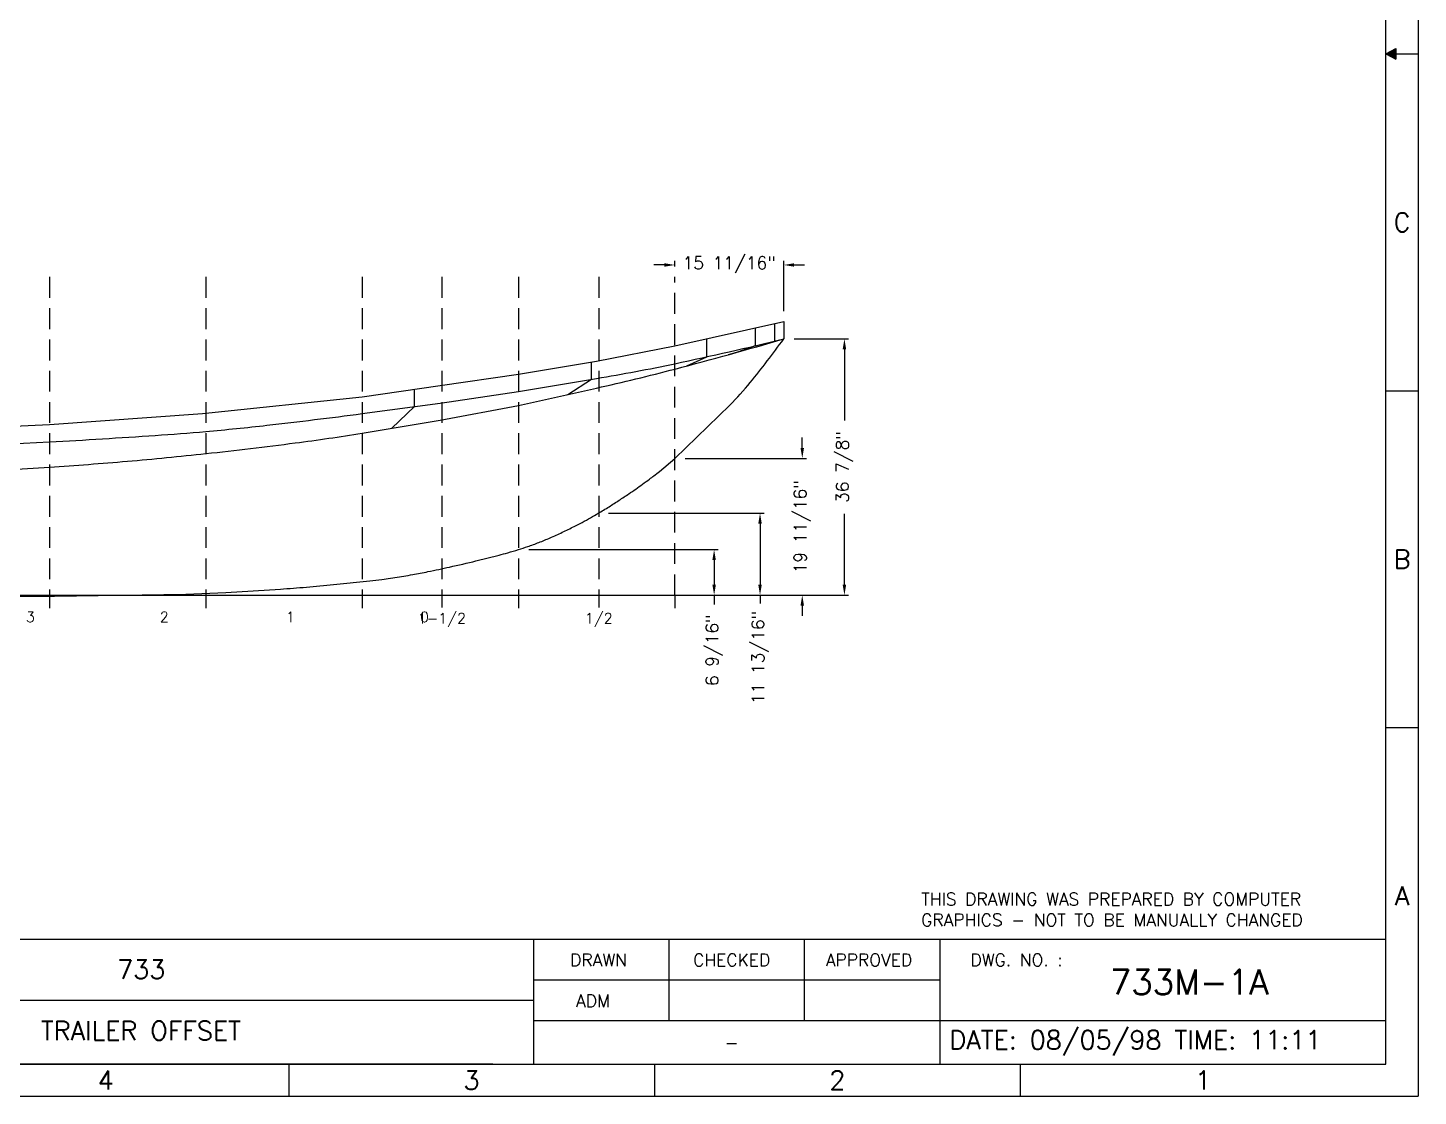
# Model space of a CAD drawing. Extents: x 0 to 431, y 0 to 300.
# Drawn here: x 230.3 to 430.5, y 0 to 153.8 of the extents above; entities that cross this region are included whole.
import ezdxf
from ezdxf.enums import TextEntityAlignment as Align

# ---------------------------------------------------------------- set-up
doc = ezdxf.new("R2010")
doc.units = 0
doc.header["$LTSCALE"] = 1.5
doc.header["$MEASUREMENT"] = 0
doc.linetypes.add('DASHED', pattern=[0.75, 0.5, -0.25])
doc.linetypes.add('PHANTOM', pattern=[2.5, 1.25, -0.25, 0.25, -0.25, 0.25, -0.25])
doc.layers.get('0').update_dxf_attribs({"linetype": 'CONTINUOUS'})
doc.layers.get('DEFPOINTS').update_dxf_attribs({"linetype": 'CONTINUOUS'})
for name, color, linetype in [('B10', 7, 'CONTINUOUS'), ('B2-5', 7, 'CONTINUOUS'), ('B20', 7, 'CONTINUOUS'), ('B30', 7, 'CONTINUOUS'), ('B5', 7, 'CONTINUOUS'), ('BL', 7, 'CONTINUOUS'), ('BORDER', 7, 'CONTINUOUS'), ('DIM', 7, 'CONTINUOUS'), ('DIM_M', 6, 'CONTINUOUS'), ('KL', 7, 'CONTINUOUS'), ('OC', 7, 'CONTINUOUS'), ('SH', 7, 'CONTINUOUS'), ('SK', 7, 'CONTINUOUS'), ('SR3A', 7, 'CONTINUOUS'), ('TR', 7, 'CONTINUOUS'), ('TXT_L', 5, 'CONTINUOUS'), ('TXT_M', 6, 'CONTINUOUS'), ('TXT_S', 7, 'CONTINUOUS')]:
    doc.layers.add(name, color=color, linetype=linetype)
doc.styles.add('LARGE', font='SIMPLEX.SHX', dxfattribs={"height": 3.6})
doc.styles.add('MEDIUM', font='SIMPLEX.SHX', dxfattribs={"height": 2.7})
doc.styles.add('SIMPLEX', font='simplex')
doc.styles.add('SMALL', font='SIMPLEX', dxfattribs={"height": 1.8})
doc.dimstyles.new('SMALL', dxfattribs={"dimscale": 1.5, "dimtxt": 1.2, "dimasz": 1, "dimexe": 0.4, "dimexo": 1, "dimgap": 0.8, "dimtad": 0, "dimdec": 4, "dimzin": 3, "dimdsep": 46, "dimlunit": 5, "dimtxsty": 'SMALL', "dimcen": 1, "dimclrd": 256, "dimclre": 256, "dimclrt": 256, "dimadec": 0, "dimazin": 0, "dimtfac": 1, "dimtdec": 0, "dimtofl": 0, "dimtmove": 0, "dimatfit": 3, "dimfxl": 1, "dimfrac": 2, "dimtolj": 1, "dimtzin": 0, "dimarcsym": 0})

# ---------------------------------------------------------------- blocks, each defined once
blk = doc.blocks.new('BOX')
at = {"layer": 'BORDER', "ltscale": 4}
for p, q in [((44.69, 15.05), (283.85, 15.05)), ((241.08, 15.05), (241.08, 3.12)), ((202.08, 11.16), (241.08, 11.16)), ((121.06, 9.22), (202.08, 9.22)), ((202.08, 7.27), (283.85, 7.27))]:
    blk.add_line(p, q, dxfattribs=at)
at = {"layer": 'BORDER', "color": 6, "ltscale": 4}
for p, q in [((202.08, 15.05), (202.08, 3.12)), ((215.08, 15.05), (215.08, 7.27)), ((228.08, 15.05), (228.08, 7.27))]:
    blk.add_line(p, q, dxfattribs=at)
at = {"layer": 'TXT_L', "ltscale": 4, "style": 'LARGE'}
blk.add_attdef('DRAWING', (257.4, 9.74), '', height=2.4, dxfattribs=at)
at = {"layer": 'TXT_M', "ltscale": 4, "style": 'MEDIUM'}
for tag, p in [('BOAT', (164.45, 11.27)), ('TITLE', (164.42, 5.38))]:
    blk.add_attdef(tag, text='', height=1.8, dxfattribs=at).set_placement(p, align=Align.CENTER)
at = {"layer": 'TXT_S', "ltscale": 4, "style": 'SMALL'}
for s, p in [('THIS DRAWING WAS PREPARED BY COMPUTER', (239.3, 18.31)), ('GRAPHICS - NOT TO BE MANUALLY CHANGED', (239.3, 16.31)), ('DRAWN ', (205.61, 12.47)), ('CHECKED ', (217.41, 12.47)), ('APPROVED ', (230.15, 12.47)), ('DWG. NO. :', (244.03, 12.47))]:
    blk.add_text(s, height=1.2, dxfattribs=at).set_placement(p)
for p in [(206.18, 8.54), (218.36, 8.54), (231.35, 8.54)]:
    blk.add_attdef('NAME', p, '', height=1.2, dxfattribs=at)
blk.add_attdef('-', text='', height=1.2, dxfattribs=at).set_placement((221.11, 4.54), align=Align.CENTER)
blk = doc.blocks.new('L', base_point=(6285.9, 125))
blk.add_line((6285.9, 125), (6285.9, 0))
blk = doc.blocks.new('BRD')
blk.add_line((0, 0), (287, 0))
at = {"layer": 'BORDER'}
blk.add_line((287, 200), (287, 0), dxfattribs=at)
at = {"layer": 'BORDER', "color": 6}
for p, q in [((283.91, 3.06), (283.91, 196.94)), ((283.91, 100), (284.84, 100.51)), ((284.84, 100.51), (284.84, 99.49)), ((283.91, 100), (284.84, 99.49)), ((3.08, 3.06), (283.91, 3.06)), ((198.18, 3.06), (3.08, 3.06))]:
    blk.add_line(p, q, dxfattribs=at)
blk.add_solid([(284.84, 100.51), (284.84, 99.49), (283.91, 100)], dxfattribs=at)
at = {"layer": 'BORDER', "xscale": 0.02447945928620386, "yscale": 0.0246339782315593, "zscale": 0.2175, "rotation": 90}
for p in [(283.91, 100), (283.91, 67.69), (283.91, 35.37)]:
    blk.add_blockref('L', p, dxfattribs=at)
at = {"layer": 'BORDER', "xscale": -0.02463397823155932, "yscale": 0.02447945928620387, "zscale": 0.2175}
for p in [(178.6, 3.06), (213.7, 3.06), (248.8, 3.06)]:
    blk.add_blockref('L', p, dxfattribs=at)
blk = doc.blocks.new('VA')
at = {"layer": 'TXT_M', "color": 6, "ltscale": 4, "style": 'MEDIUM'}
for s, p in [('C', (285.45, 83.84)), ('B', (285.45, 51.53)), ('A', (285.45, 19.22))]:
    blk.add_text(s, height=1.8, dxfattribs=at).set_placement(p, align=Align.MIDDLE)
blk = doc.blocks.new('H1')
at = {"layer": 'TXT_M', "color": 6, "ltscale": 4, "style": 'MEDIUM'}
for s, p in [('4', (161.04, 1.53)), ('3', (196.15, 1.53)), ('2', (231.25, 1.53)), ('1', (266.35, 1.53))]:
    blk.add_text(s, height=1.8, dxfattribs=at).set_placement(p, align=Align.MIDDLE)
blk = doc.blocks.new('*D59')
at = {"linetype": 'ByBlock', "ltscale": 4, "transparency": 16777216}
for p, q in [((340.66, 108.99), (348.5, 108.99)), ((347.9, 107.49), (347.9, 97.27)), ((347.9, 73.61), (347.9, 83.82)), ((340.68, 72.11), (348.5, 72.11))]:
    blk.add_line(p, q, dxfattribs=at)
for points in [[(347.65, 107.49), (348.15, 107.49), (347.9, 108.99)], [(347.65, 73.61), (348.15, 73.61), (347.9, 72.11)]]:
    blk.add_solid(points, dxfattribs=at)
at = {"layer": 'DEFPOINTS', "color": 0, "linetype": 'ByBlock', "ltscale": 4, "transparency": 16777216}
for p in [(339.16, 108.99), (347.9, 108.99), (339.18, 72.11)]:
    blk.add_point(p, dxfattribs=at)
at = {"linetype": 'ByBlock', "ltscale": 4, "transparency": 16777216, "insert": (347.9, 90.55), "char_height": 1.8, "attachment_point": 5, "rotation": 90, "style": 'SMALL'}
blk.add_mtext('\\A1;36 7/8"', dxfattribs=at)
blk = doc.blocks.new('*D60')
at = {"linetype": 'ByBlock', "ltscale": 4, "transparency": 16777216}
for p, q in [((323.47, 119.4), (323.47, 120.23)), ((339.16, 112.99), (339.16, 120.23)), ((321.97, 119.63), (320.47, 119.63)), ((340.66, 119.63), (342.16, 119.63))]:
    blk.add_line(p, q, dxfattribs=at)
for points in [[(321.97, 119.88), (321.97, 119.38), (323.47, 119.63)], [(340.66, 119.88), (340.66, 119.38), (339.16, 119.63)]]:
    blk.add_solid(points, dxfattribs=at)
at = {"layer": 'DEFPOINTS', "color": 0, "linetype": 'ByBlock', "ltscale": 4, "transparency": 16777216}
for p in [(339.16, 119.63), (323.47, 117.9), (339.16, 111.49)]:
    blk.add_point(p, dxfattribs=at)
at = {"linetype": 'ByBlock', "ltscale": 4, "transparency": 16777216, "insert": (331.31, 119.63), "char_height": 1.8, "attachment_point": 5, "style": 'SMALL'}
blk.add_mtext('\\A1;15 11/16"', dxfattribs=at)
blk = doc.blocks.new('*D61')
at = {"linetype": 'ByBlock', "ltscale": 4, "transparency": 16777216}
for p, q in [((341.83, 93.3), (341.83, 94.8)), ((324.97, 91.8), (342.43, 91.8)), ((324.97, 72.11), (342.43, 72.11)), ((341.83, 70.61), (341.83, 69.11))]:
    blk.add_line(p, q, dxfattribs=at)
for points in [[(341.58, 93.3), (342.08, 93.3), (341.83, 91.8)], [(341.58, 70.61), (342.08, 70.61), (341.83, 72.11)]]:
    blk.add_solid(points, dxfattribs=at)
at = {"layer": 'DEFPOINTS', "color": 0, "linetype": 'ByBlock', "ltscale": 4, "transparency": 16777216}
for p in [(323.47, 91.8), (341.83, 91.8), (323.47, 72.11)]:
    blk.add_point(p, dxfattribs=at)
at = {"linetype": 'ByBlock', "ltscale": 4, "transparency": 16777216, "insert": (341.83, 81.95), "char_height": 1.8, "attachment_point": 5, "rotation": 90, "style": 'SMALL'}
blk.add_mtext('\\A1;19 11/16"', dxfattribs=at)
blk = doc.blocks.new('*D62')
at = {"linetype": 'ByBlock', "ltscale": 4, "transparency": 16777216}
for p, q in [((313.94, 83.89), (336.35, 83.89)), ((335.75, 82.39), (335.75, 73.61)), ((314.04, 72.11), (336.35, 72.11)), ((335.75, 72.11), (335.75, 70.91))]:
    blk.add_line(p, q, dxfattribs=at)
for points in [[(335.5, 82.39), (336, 82.39), (335.75, 83.89)], [(335.5, 73.61), (336, 73.61), (335.75, 72.11)]]:
    blk.add_solid(points, dxfattribs=at)
at = {"layer": 'DEFPOINTS', "color": 0, "linetype": 'ByBlock', "ltscale": 4, "transparency": 16777216}
for p in [(312.44, 83.89), (335.75, 83.89), (312.54, 72.11)]:
    blk.add_point(p, dxfattribs=at)
at = {"linetype": 'ByBlock', "ltscale": 4, "transparency": 16777216, "insert": (335.75, 63.15), "char_height": 1.8, "attachment_point": 5, "rotation": 90, "style": 'SMALL'}
blk.add_mtext('\\A1;11 13/16"', dxfattribs=at)
blk = doc.blocks.new('*D63')
at = {"linetype": 'ByBlock', "ltscale": 4, "transparency": 16777216}
for p, q in [((302.47, 78.67), (329.74, 78.67)), ((329.14, 77.17), (329.14, 73.61)), ((302.47, 72.11), (329.74, 72.11)), ((329.14, 72.11), (329.14, 70.75))]:
    blk.add_line(p, q, dxfattribs=at)
for points in [[(328.89, 77.17), (329.39, 77.17), (329.14, 78.67)], [(328.89, 73.61), (329.39, 73.61), (329.14, 72.11)]]:
    blk.add_solid(points, dxfattribs=at)
at = {"layer": 'DEFPOINTS', "color": 0, "linetype": 'ByBlock', "ltscale": 4, "transparency": 16777216}
for p in [(300.97, 78.67), (329.14, 78.67), (300.97, 72.11)]:
    blk.add_point(p, dxfattribs=at)
at = {"linetype": 'ByBlock', "ltscale": 4, "transparency": 16777216, "insert": (329.14, 64.19), "char_height": 1.8, "attachment_point": 5, "rotation": 90, "style": 'SMALL'}
blk.add_mtext('\\A1;6 9/16"', dxfattribs=at)

msp = doc.modelspace()

# ---------------------------------------------------------------- linework, layer by layer
at = {"layer": 'B10', "linetype": 'PHANTOM', "ltscale": 4}
msp.add_lwpolyline([(325.20542, 105.10153), (328.08877, 106.41713), (328.08877, 109.01656)], dxfattribs=at)
at = {"layer": 'B2-5', "linetype": 'PHANTOM', "ltscale": 4}
msp.add_lwpolyline([(335.26983, 107.86725), (335.95821, 108.0632), (337.9048, 108.68229), (337.9048, 111.20624)], dxfattribs=at)
at = {"layer": 'B20', "linetype": 'PHANTOM', "ltscale": 4}
msp.add_lwpolyline([(308.07698, 100.99557), (311.48235, 103.17338), (311.48235, 105.67273)], dxfattribs=at)
at = {"layer": 'B30', "linetype": 'PHANTOM', "ltscale": 4}
msp.add_lwpolyline([(282.74207, 96.12991), (285.99935, 99.23977), (285.99935, 101.75683)], dxfattribs=at)
at = {"layer": 'B5', "ltscale": 4}
msp.add_lwpolyline([(335.06937, 110.57373), (335.06937, 108.00754), (332.52152, 107.09338), (331.15065, 106.71263)], dxfattribs=at)
at = {"layer": 'BL', "ltscale": 4}
msp.add_line((98.46575, 72.10529), (339.18481, 72.10529), dxfattribs=at)
at = {"layer": 'DIM', "linetype": 'DASHED', "ltscale": 4}
for p, q in [((233.46575, 117.903), (233.46575, 70.23766)), ((255.96575, 117.903), (255.96575, 70.23766)), ((278.46575, 117.903), (278.46575, 70.23766)), ((300.96575, 117.903), (300.96575, 70.23766))]:
    msp.add_line(p, q, dxfattribs=at)
at = {"layer": 'DIM', "ltscale": 4}
msp.add_line((323.46575, 72.10529), (323.46575, 70.23766), dxfattribs=at)
at = {"layer": 'KL', "ltscale": 4}
msp.add_lwpolyline([(210.96575, 71.97529), (232.75468, 71.97529), (234.17675, 71.9854), (253.08251, 72.25429), (258.84184, 72.50237), (266.69689, 72.97763, 0.003107937), (270.44259, 73.26807, 0.002974822), (274.35192, 73.6191), (279.60023, 74.16802, 0.002526845), (281.3185, 74.38193, 0.003545361), (282.54121, 74.54925), (284.45977, 74.84769, 0.005334921), (285.74966, 75.07379, 0.003135102), (287.93776, 75.49564, 0.005587171), (291.05772, 76.1538, 0.004569529), (294.85534, 77.03585), (298.18392, 77.87036, 0.005280469), (299.41986, 78.20946, 0.004198949), (300.96575, 78.66529, 0.01019041), (302.32399, 79.10865, 0.008608056), (303.91099, 79.69355, 0.009796391), (305.52665, 80.35752, 0.008870985), (307.2822, 81.15683, 0.005028013), (308.97954, 81.98733, 0.007303949), (310.13356, 82.58771, 0.004708423), (311.35319, 83.25993, 0.005217966), (312.44147, 83.88823, 0.005570784), (314.01817, 84.84447, 0.005929062), (315.47855, 85.77675, 0.003568978), (316.87875, 86.70853, 0.005065929), (317.85373, 87.38191, 0.003035378), (318.83787, 88.08544, 0.00296596), (319.83632, 88.81747, 0.003698596), (320.47036, 89.29545, 0.002902992), (321.27005, 89.91503), (323.46575, 91.79529), (331.38131, 99.47234, 0.027370258), (334.34508, 102.71889, 0.015222092), (339.15575, 108.98529)], format="xyb", dxfattribs=at)
at = {"layer": 'OC', "ltscale": 4}
msp.add_lwpolyline([(94.28951, 88.85529), (120.96575, 88.85529), (143.46575, 88.85529), (165.96575, 88.85529), (188.46575, 88.91529), (210.96575, 89.41529, 0.004523952), (220.78567, 89.81943, 0.003500721), (233.46575, 90.54529, 0.005456708), (244.67092, 91.38834, 0.005403266), (255.96575, 92.48529, 0.005467847), (268.83434, 94.01815, 0.007281228), (278.46575, 95.41529), (289.71575, 97.29529), (300.96575, 99.41529), (312.21575, 101.91529, 0.009369341), (323.51899, 104.65635, 0.006716137), (339.15575, 108.98529)], format="xyb", dxfattribs=at)
at = {"layer": 'SH', "ltscale": 4}
msp.add_lwpolyline([(93.16725, 93.35642), (120.96575, 93.66529), (143.46575, 94.04529), (165.96575, 94.54529), (188.46575, 95.04529), (210.96575, 95.60529), (233.46575, 96.66529), (255.46575, 98.23529), (278.46575, 100.66529), (289.71575, 102.29529), (300.96575, 103.91529), (312.21575, 105.79529), (323.46575, 107.98529), (339.15575, 111.48529)], dxfattribs=at)
at = {"layer": 'SK', "ltscale": 4}
msp.add_lwpolyline([(188.46575, 92.54529, 0.00343808), (203.38699, 92.77424, 0.006765675), (210.96575, 93.04529), (233.46575, 94.16529, 0.002658068), (248.68804, 95.09886, 0.005553485), (255.96575, 95.66529, 0.006236945), (264.77172, 96.56, 0.004001399), (278.46575, 98.23529), (289.71575, 99.73529), (300.96575, 101.42529), (312.21575, 103.29529, 0.010789363), (323.46772, 105.41931, 0.007678829), (339.15575, 108.98529)], format="xyb", dxfattribs=at)
at = {"layer": 'SR3A', "ltscale": 4}
msp.add_line((339.15575, 111.48529), (339.15575, 108.98529), dxfattribs=at)
at = {"layer": 'TR', "linetype": 'DASHED', "ltscale": 4}
for p, q in [((289.94196, 117.903), (289.94196, 70.3153)), ((312.53962, 117.903), (312.53962, 70.3153)), ((323.46575, 72.10529), (323.46575, 117.903))]:
    msp.add_line(p, q, dxfattribs=at)

# ---------------------------------------------------------------- block references
at = {"color": 255, "xscale": 1.5, "yscale": 1.5, "zscale": 1.5}
msp.add_blockref('BRD', (0, 0), dxfattribs=at)
at = {"ltscale": 4, "xscale": 1.5, "yscale": 1.5, "zscale": 1.5}
for name in ['H1', 'VA']:
    msp.add_blockref(name, (0, 0), dxfattribs=at)
ref = msp.add_blockref('BOX', (0, 0), dxfattribs=dict(xscale=1.5, yscale=1.5, zscale=1.5))
ref.add_attrib('DRAWING', '733M-1A', (386.1046, 14.61327), dxfattribs={"layer": 'TXT_L', "height": 3.6, "style": 'LARGE'})
ref.add_attrib('BOAT', '733', dxfattribs={"layer": 'TXT_M', "height": 2.7, "style": 'MEDIUM'}).set_placement((246.67135, 16.90332), align=Align.CENTER)
ref.add_attrib('TITLE', 'TRAILER OFFSET', dxfattribs={"layer": 'TXT_M', "height": 2.7, "style": 'MEDIUM'}).set_placement((246.62494, 8.07513), align=Align.CENTER)
ref.add_attrib('-', '-', dxfattribs={"layer": 'TXT_S', "height": 1.8, "style": 'SMALL'}).set_placement((331.66138, 6.81686), align=Align.CENTER)
ref.add_attrib('NAME', 'ADM', (309.26466, 12.81618), dxfattribs={"layer": 'TXT_S', "height": 1.8, "style": 'SMALL'})

# ---------------------------------------------------------------- texts
at = {"color": 255, "ltscale": 4, "style": 'MEDIUM'}
msp.add_text('DATE: 08/05/98 TIME: 11:11', height=2.7, dxfattribs=at).set_placement((363, 6.75))
at = {"layer": 'DIM', "ltscale": 4, "style": 'SIMPLEX'}
msp.add_text('10              9               8                7                6               5                4               3                2               1                0', height=1.5, dxfattribs=at).set_placement((99.25269, 68.23022))
at = {"layer": 'TR', "ltscale": 4, "style": 'SIMPLEX'}
for s, p in [('1-1/2', (289.94196, 68.03436)), ('1/2', (312.53962, 68.03436))]:
    msp.add_text(s, height=1.5, dxfattribs=at).set_placement(p, align=Align.CENTER)

# ---------------------------------------------------------------- dimensions: what is measured, and where the dimension line sits
at = {"layer": 'DIM_M', "ltscale": 4}
dim = msp.add_linear_dim(base=(339.15575, 119.62753), p1=(323.46575, 117.903), p2=(339.15575, 111.48529), dimstyle='SMALL', override={"dimpost": '"'}, dxfattribs=at)
dim.commit()
dim.dimension.update_dxf_attribs({"geometry": '*D60', "text_midpoint": (331.31075, 119.62753), "dimtype": 128})
for base, p1, p2, picture, middle in [((347.89842, 108.98529), (339.18481, 72.10529), (339.15575, 108.98529), '*D59', (347.89842, 90.54529)), ((335.74748, 83.88823), (312.53962, 72.10529), (312.44147, 83.88823), '*D62', (335.74748, 63.14815)), ((329.1417, 78.66529), (300.96575, 72.10529), (300.96575, 78.66529), '*D63', (329.1417, 64.18854))]:
    dim = msp.add_linear_dim(base=base, p1=p1, p2=p2, angle=90, dimstyle='SMALL', override={"dimpost": '"'}, dxfattribs=at)
    dim.commit()
    dim.dimension.update_dxf_attribs({"geometry": picture, "text_midpoint": middle, "dimtype": 128})
dim = msp.add_linear_dim(base=(341.83048, 91.79529), p1=(323.46575, 72.10529), p2=(323.46575, 91.79529), angle=90, dimstyle='SMALL', override={"dimpost": '"'}, dxfattribs=at)
dim.commit()
dim.dimension.update_dxf_attribs({"geometry": '*D61', "text_midpoint": (341.83048, 81.95029)})

doc.saveas('drawing.dxf')
